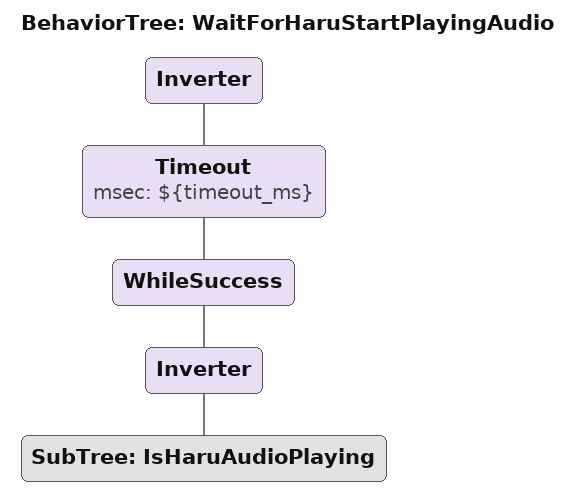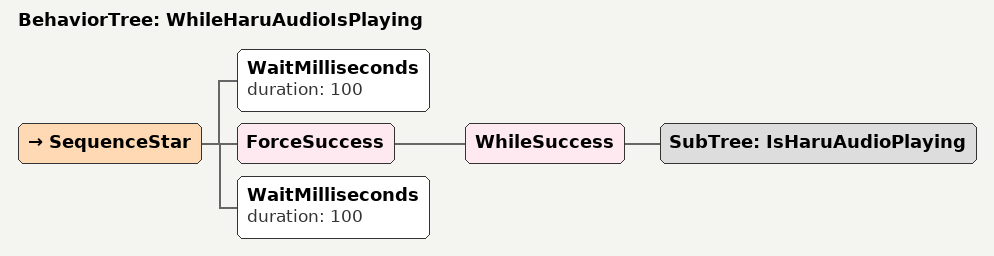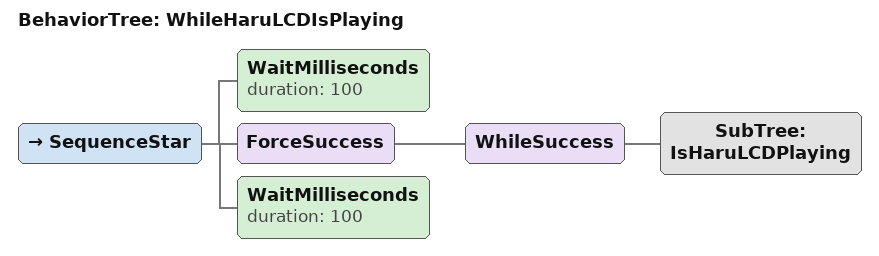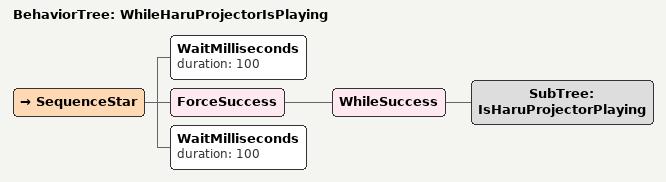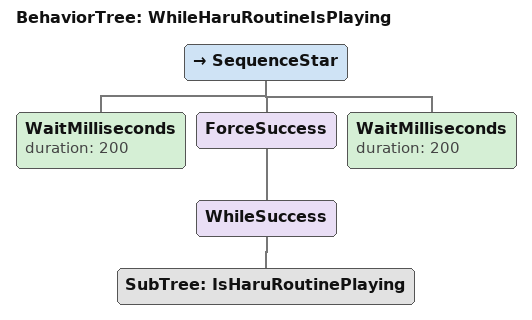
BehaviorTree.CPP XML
<BehaviorTree ID="WaitForHaruStartPlayingAudio">
    <Inverter>
        <Timeout msec="${timeout_ms}">
            <WhileSuccess>
                <Inverter>
                    <SubTree ID="IsHaruAudioPlaying"/>
                </Inverter>
            </WhileSuccess>
        </Timeout>
    </Inverter>
</BehaviorTree>

<BehaviorTree ID="WhileHaruAudioIsPlaying">
    <SequenceStar>
        <WaitMilliseconds duration="100"/>
        <ForceSuccess>
            <WhileSuccess>
                <SubTree ID="IsHaruAudioPlaying"/>
            </WhileSuccess>
        </ForceSuccess>
        <WaitMilliseconds duration="100"/>
    </SequenceStar>
</BehaviorTree>

<BehaviorTree ID="WhileHaruLCDIsPlaying">
    <SequenceStar>
        <WaitMilliseconds duration="100"/>
        <ForceSuccess>
            <WhileSuccess>
                <SubTree ID="IsHaruLCDPlaying"/>
            </WhileSuccess>
        </ForceSuccess>
        <WaitMilliseconds duration="100"/>
    </SequenceStar>
</BehaviorTree>

<BehaviorTree ID="WhileHaruProjectorIsPlaying">
    <SequenceStar>
        <WaitMilliseconds duration="100"/>
        <ForceSuccess>
            <WhileSuccess>
                <SubTree ID="IsHaruProjectorPlaying"/>
            </WhileSuccess>
        </ForceSuccess>
        <WaitMilliseconds duration="100"/>
    </SequenceStar>
</BehaviorTree>

<BehaviorTree ID="WhileHaruRoutineIsPlaying">
    <SequenceStar>
        <WaitMilliseconds duration="200"/>
        <ForceSuccess>
            <WhileSuccess>
                <SubTree ID="IsHaruRoutinePlaying"/>
            </WhileSuccess>
        </ForceSuccess>
        <WaitMilliseconds duration="200"/>
    </SequenceStar>
</BehaviorTree>
